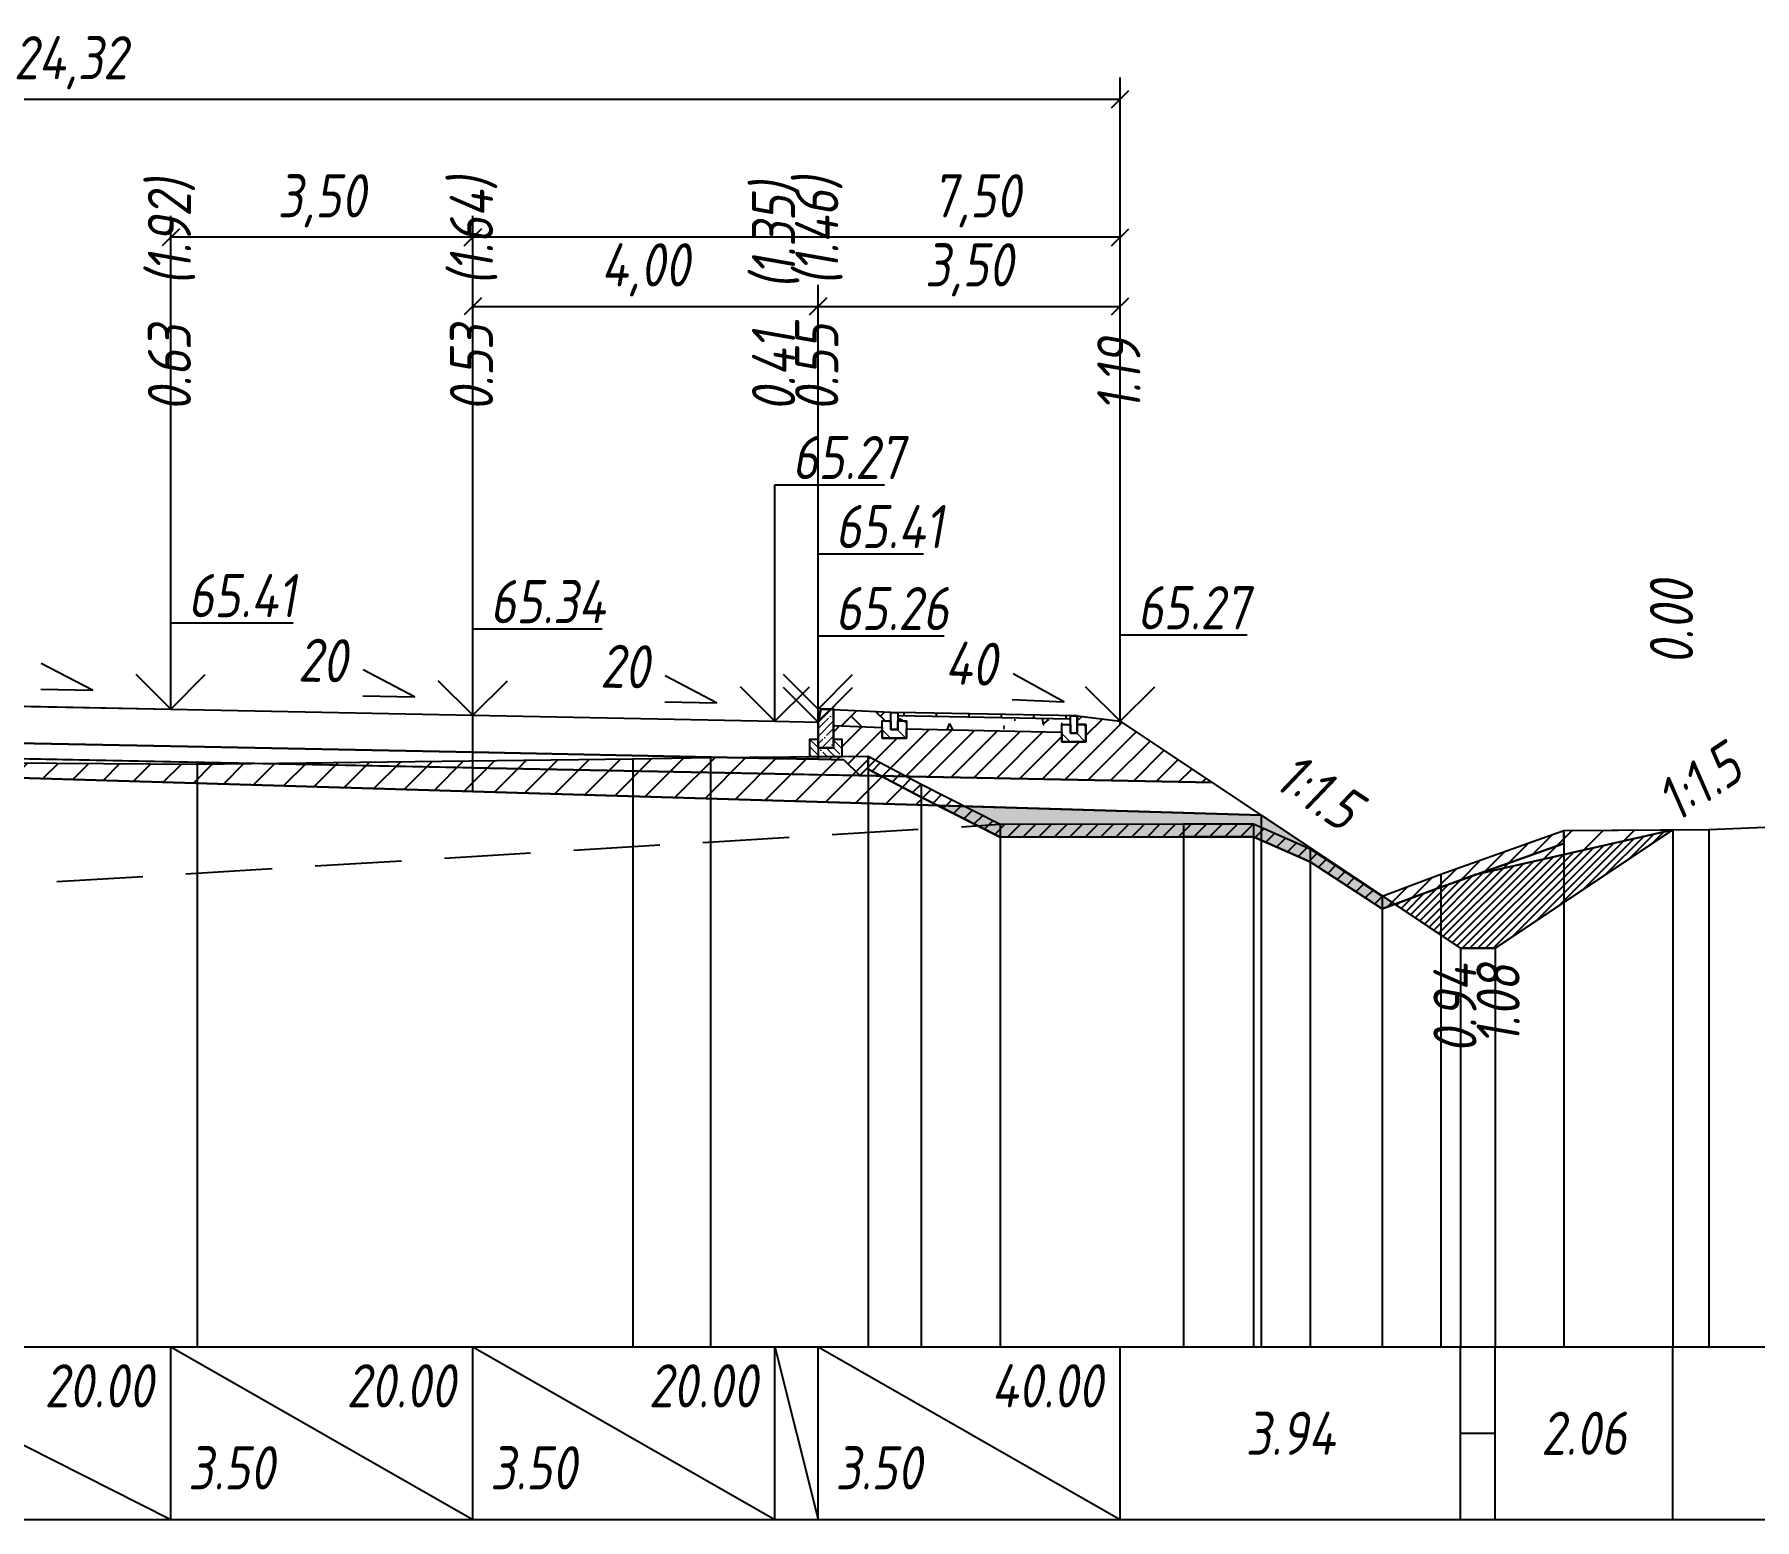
# Model space of a CAD drawing. Extents: x -717 to 1451, y -133302 to 233.
# Drawn here: x 190.7 to 290.4, y -131980 to -131894 of the extents above; entities that cross this region are included whole.
import ezdxf
from ezdxf.enums import TextEntityAlignment as Align

# ---------------------------------------------------------------- set-up
doc = ezdxf.new("R2010")
doc.units = 0
doc.linetypes.add('штриховая', pattern=[0.75, 0.5, -0.25])
for name, color, linetype in [('Интерполированный поперечник', 2, 'Continuous'), ('КОД_399', 252, 'Continuous'), ('Код_514', 1, 'Continuous'), ('Контур_0', 7, 'Continuous'), ('Контур_2660', 7, 'Continuous'), ('Контур_2665', 7, 'Continuous'), ('Контур_400', 7, 'Continuous'), ('Контур_508', 7, 'Continuous'), ('Контур_512', 7, 'Continuous'), ('Контур_513', 7, 'Continuous'), ('Красный поперечник', 1, 'Continuous'), ('Объём_2501', 7, 'Continuous'), ('Объём_2650', 7, 'Continuous'), ('Объём_2660', 7, 'Continuous'), ('Объём_2661', 7, 'Continuous'), ('Объём_2663', 7, 'Continuous'), ('Объём_2664', 7, 'Continuous'), ('Объём_2665', 7, 'Continuous'), ('Объём_2666', 7, 'Continuous'), ('Откосы', 7, 'Continuous'), ('Отметки покрытия', 7, 'Continuous'), ('Рабочие отметки', 7, 'Continuous'), ('Рабочие отметки доп.', 7, 'Continuous'), ('Таблица', 7, 'Continuous'), ('Уклоны проезжей части', 7, 'Continuous'), ('Черный поперечник', 3, 'Continuous')]:
    doc.layers.add(name, color=color, linetype=linetype)
for name, color, linetype, true_color in [('Контур_2540', 2, 'Continuous', 0xffff00), ('Контур_2562', 3, 'Continuous', 0x00ff00), ('Контур_2570', 7, 'Continuous', 0x80ff00), ('Контур_2736', 4, 'Continuous', 0x00ffff), ('Контур_2737', 4, 'Continuous', 0x00ffff), ('Контур_2738', 4, 'Continuous', 0x00ffff), ('Контур_2739', 4, 'Continuous', 0x00ffff), ('Контур_2741', 4, 'Continuous', 0x00ffff), ('Контур_2742', 4, 'Continuous', 0x00ffff), ('Контур_2743', 4, 'Continuous', 0x00ffff), ('Контур_2744', 7, 'Continuous', 0xa4ffff), ('Контур_2745', 7, 'Continuous', 0xa4ffff), ('Контур_2747', 4, 'Continuous', 0x00ffff), ('Контур_2748', 4, 'Continuous', 0x00ffff), ('Контур_2749', 4, 'Continuous', 0x00ffff), ('Контур_2750', 4, 'Continuous', 0x00ffff), ('Контур_2751', 4, 'Continuous', 0x00ffff), ('Контур_2752', 4, 'Continuous', 0x00ffff), ('Контур_402', 7, 'Continuous', 0xff6464), ('Контур_703', 4, 'Continuous', 0x00ffff), ('Контур_705', 4, 'Continuous', 0x00ffff), ('Контур_707', 4, 'Continuous', 0x00ffff), ('Контур_720', 131, 'Continuous', 0xaaffff), ('Объём_2500', 7, 'Continuous', 0xc0c0c0), ('Объём_2520', 7, 'Continuous', 0x80ffff), ('Объём_2540', 2, 'Continuous', 0xffff00), ('Объём_2562', 3, 'Continuous', 0x00ff00), ('Объём_2563', 7, 'Continuous', 0xff8000), ('Объём_2570', 7, 'Continuous', 0x80ff00), ('Объём_2580', 3, 'Continuous', 0x00ff00), ('Объём_2600', 7, 'Continuous', 0x808000), ('Объём_2620', 2, 'Continuous', 0xffff00)]:
    doc.layers.add(name, color=color, linetype=linetype, true_color=true_color)
doc.styles.get("Standard").update_dxf_attribs({"font": 'txt', "height": 2.5})
doc.styles.add('М', font='romand.shx', dxfattribs={"width": 0.8, "oblique": 10, "height": 2.5})
doc.dimstyles.new('ISO-25', dxfattribs={"dimtxt": 2.5, "dimasz": 2.5, "dimexe": 1.25, "dimexo": 0.625, "dimtad": 1, "dimtxsty": 'Standard', "dimcen": 2.5, "dimadec": 0, "dimazin": 0, "dimtfac": 1, "dimtmove": 0, "dimatfit": 3, "dimfxl": 1, "dimarcsym": 0})

# ---------------------------------------------------------------- blocks, each defined once
blk = doc.blocks.new('_Oblique')
at = {"color": 0, "linetype": 'ByBlock', "lineweight": -2}
blk.add_line((-0.5, -0.5), (0.5, 0.5), dxfattribs=at)
blk = doc.blocks.new('*D4093')
at = {"color": 0, "lineweight": -2, "transparency": 16777216}
for p, q in [((236.133, -131933.241), (236.133, -131908.47)), ((253.633, -131933.191), (253.633, -131908.47)), ((236.133, -131909.72), (253.633, -131909.72))]:
    blk.add_line(p, q, dxfattribs=at)
at = {"layer": 'Defpoints', "color": 0, "transparency": 16777216}
for p in [(253.633, -131909.72), (236.133, -131933.866), (253.633, -131933.816)]:
    blk.add_point(p, dxfattribs=at)
at = {"color": 0, "lineweight": -2, "transparency": 16777216, "rotation": 180}
blk.add_blockref('_Oblique', (236.133, -131909.72), dxfattribs=at)
at = {"color": 0, "lineweight": -2, "transparency": 16777216}
blk.add_blockref('_Oblique', (253.633, -131909.72), dxfattribs=at)
at = {"color": 0, "transparency": 16777216, "insert": (244.883, -131907.607), "char_height": 2.5, "width": 9.58333, "attachment_point": 5, "style": 'М'}
blk.add_mtext('3,50', dxfattribs=at)
blk = doc.blocks.new('*D4095')
at = {"color": 0, "lineweight": -2, "transparency": 16777216}
for p, q in [((216.133, -131932.841), (216.133, -131908.47)), ((236.133, -131933.241), (236.133, -131908.47)), ((216.133, -131909.72), (236.133, -131909.72))]:
    blk.add_line(p, q, dxfattribs=at)
at = {"layer": 'Defpoints', "color": 0, "transparency": 16777216}
for p in [(236.133, -131909.72), (216.133, -131933.466), (236.133, -131933.866)]:
    blk.add_point(p, dxfattribs=at)
at = {"color": 0, "lineweight": -2, "transparency": 16777216, "rotation": 180}
blk.add_blockref('_Oblique', (216.133, -131909.72), dxfattribs=at)
at = {"color": 0, "lineweight": -2, "transparency": 16777216}
blk.add_blockref('_Oblique', (236.133, -131909.72), dxfattribs=at)
at = {"color": 0, "transparency": 16777216, "insert": (226.133, -131907.607), "char_height": 2.5, "width": 9.16667, "attachment_point": 5, "style": 'М'}
blk.add_mtext('4,00', dxfattribs=at)
blk = doc.blocks.new('*D4097')
at = {"color": 0, "lineweight": -2, "transparency": 16777216}
for p, q in [((198.633, -131932.491), (198.633, -131904.47)), ((216.133, -131932.841), (216.133, -131904.47)), ((216.133, -131905.72), (198.633, -131905.72))]:
    blk.add_line(p, q, dxfattribs=at)
at = {"layer": 'Defpoints', "color": 0, "transparency": 16777216}
for p in [(198.633, -131905.72), (198.633, -131933.116), (216.133, -131933.466)]:
    blk.add_point(p, dxfattribs=at)
at = {"color": 0, "lineweight": -2, "transparency": 16777216, "rotation": 180}
blk.add_blockref('_Oblique', (198.633, -131905.72), dxfattribs=at)
at = {"color": 0, "lineweight": -2, "transparency": 16777216}
blk.add_blockref('_Oblique', (216.133, -131905.72), dxfattribs=at)
at = {"color": 0, "transparency": 16777216, "insert": (207.383, -131903.607), "char_height": 2.5, "width": 9.58333, "attachment_point": 5, "style": 'М'}
blk.add_mtext('3,50', dxfattribs=at)
blk = doc.blocks.new('*D4098')
at = {"color": 0, "lineweight": -2, "transparency": 16777216}
for p, q in [((216.133, -131932.841), (216.133, -131904.47)), ((253.633, -131933.941), (253.633, -131904.47)), ((253.633, -131905.72), (216.133, -131905.72))]:
    blk.add_line(p, q, dxfattribs=at)
at = {"layer": 'Defpoints', "color": 0, "transparency": 16777216}
for p in [(216.133, -131905.72), (216.133, -131933.466), (253.633, -131934.566)]:
    blk.add_point(p, dxfattribs=at)
at = {"color": 0, "lineweight": -2, "transparency": 16777216, "rotation": 180}
blk.add_blockref('_Oblique', (216.133, -131905.72), dxfattribs=at)
at = {"color": 0, "lineweight": -2, "transparency": 16777216}
blk.add_blockref('_Oblique', (253.633, -131905.72), dxfattribs=at)
at = {"color": 0, "transparency": 16777216, "insert": (245.323, -131903.607), "char_height": 2.5, "width": 9.58333, "attachment_point": 5, "style": 'М'}
blk.add_mtext('7,50', dxfattribs=at)
blk = doc.blocks.new('*D4100')
at = {"color": 0, "lineweight": -2, "transparency": 16777216}
for p, q in [((132.042, -131933.171), (132.042, -131896.47)), ((253.633, -131933.941), (253.633, -131896.47)), ((132.042, -131897.72), (253.633, -131897.72))]:
    blk.add_line(p, q, dxfattribs=at)
at = {"layer": 'Defpoints', "color": 0, "transparency": 16777216}
for p in [(253.633, -131897.72), (132.042, -131933.796), (253.633, -131934.566)]:
    blk.add_point(p, dxfattribs=at)
at = {"color": 0, "lineweight": -2, "transparency": 16777216, "rotation": 180}
blk.add_blockref('_Oblique', (132.042, -131897.72), dxfattribs=at)
at = {"color": 0, "lineweight": -2, "transparency": 16777216}
blk.add_blockref('_Oblique', (253.633, -131897.72), dxfattribs=at)
at = {"color": 0, "transparency": 16777216, "insert": (192.837, -131895.607), "char_height": 2.5, "width": 12.5, "attachment_point": 5, "style": 'М'}
blk.add_mtext('24,32', dxfattribs=at)
blk = doc.blocks.new('БР100.30.18')
at = {"linetype": 'Continuous', "lineweight": 13}
h = blk.add_hatch(dxfattribs=at)
h.set_pattern_fill('ANSI35', scale=5)
h.set_pattern_definition([(45, (-1504.996, -4799.2297), (-0.88388348, 0.88388348), []), (45, (-1504.1121, -4799.2297), (-0.88388348, 0.88388348), [1.5625, -0.3125, 0, -0.3125])])
h.paths.add_polyline_path([(0.3, 3.47), (1.8, 3.47), (1.8, -1.03), (0, -1.03), (0, 1.97)])
h = blk.add_hatch(dxfattribs=at)
h.set_pattern_fill('ANSI35', scale=5, angle=90)
h.set_pattern_definition([(135, (-1504.996, -4800.7297), (-0.88388348, -0.88388348), []), (135, (-1504.996, -4799.8458), (-0.88388348, -0.88388348), [1.5625, -0.3125, 0, -0.3125])])
h.paths.add_polyline_path([(-1, -0.03), (0, -0.03), (0, -1.03), (1.8, -1.03), (1.8, -0.03), (2.8, -0.03), (2.8, -2.03), (-1, -2.03)])
at = {"color": 7, "lineweight": 30}
blk.add_lwpolyline([(1.8, -1.03), (0, -1.03), (0, 1.97), (0.3, 3.47), (1.8, 3.47)], close=True, dxfattribs=at)
at = {"linetype": 'Continuous'}
blk.add_lwpolyline([(0, -0.03), (-1, -0.03), (-1, -2.03), (2.8, -2.03), (2.8, -0.03), (1.8, -0.03)], dxfattribs=at)

msp = doc.modelspace()

# ---------------------------------------------------------------- hatches: boundary and pattern name
at = {"linetype": 'Continuous'}
h = msp.add_hatch(dxfattribs=at)
h.set_pattern_fill('AR-HBONE', color=253, scale=0.3)
h.set_pattern_definition([(45, (-58.9389, -137739.0881), (0, 1.69705627), [3.6, -1.2]), (135, (-58.0904, -137738.2396), (1e-16, 1.69705627), [3.6, -1.2])])
h.paths.add_polyline_path([(240.754, -131933.239), (240.754, -131934.239), (240.754, -131934.239)])
h.paths.add_polyline_path([(237.033, -131933.09), (240.354, -131933.239), (240.354, -131933.739), (239.854, -131933.739), (239.854, -131934.117), (237.033, -131933.991)])
h = msp.add_hatch(dxfattribs=at)
h.set_pattern_fill('ANSI31', color=256, scale=15, angle=45, style=0)
h.set_pattern_definition([(90, (-1671.3751, -136886.8696), (-1.875, 3e-16), [])])
h.paths.add_polyline_path([(250.75, -131933.445), (240.754, -131933.239), (240.754, -131933.439), (250.75, -131933.637)])
at = {"linetype": 'Continuous', "lineweight": 13}
h = msp.add_hatch(dxfattribs=at)
h.set_pattern_fill('ANSI35', scale=5, angle=90)
h.set_pattern_definition([(135, (-1627.3297, -66205.6106), (-0.883883476, -0.883883476), []), (135, (-1627.3297, -66204.7267), (-0.883883476, -0.883883476), [1.5625, -0.3125, 0, -0.3125])])
h.paths.add_polyline_path([(239.854, -131933.739), (240.354, -131933.739), (240.354, -131934.239), (240.754, -131934.239), (240.754, -131933.739), (241.254, -131933.739), (241.254, -131934.739), (239.854, -131934.739)])
h = msp.add_hatch(dxfattribs=at)
h.set_pattern_fill('ANSI35', scale=5, angle=90)
h.set_pattern_definition([(135, (-1616.9342, -66205.8167), (-0.883883476, -0.883883476), []), (135, (-1616.9342, -66204.9328), (-0.883883476, -0.883883476), [1.5625, -0.3125, 0, -0.3125])])
h.paths.add_polyline_path([(250.25, -131933.945), (250.749, -131933.945), (250.75, -131934.445), (251.15, -131934.445), (251.15, -131933.945), (251.65, -131933.945), (251.65, -131934.945), (250.25, -131934.945)])
at = {"layer": 'КОД_399'}
h = msp.add_hatch(dxfattribs=at)
h.set_pattern_fill('AR-CONC', scale=0.7, angle=45, style=0)
h.set_pattern_definition([(95, (-1671.457, -136886.959), (3.860864, 3.2396496), [0.525, -5.775]), (40, (-1671.457, -136886.959), (-4.409945, 3.036377), [0.42, -4.62]), (145.45144, (-1671.1354, -136886.689), (-0.549081, 6.2760265), [0.4461813, -4.907995]), (91.1842, (-1672.447, -136885.969), (6.101854, 4.4632964), [0.7875, -8.6625]), (141.63564, (-1671.9386, -136885.597), (-0.1953, 9.447982), [0.669272, -7.361996]), (36.18416, (-1672.447, -136885.969), (-0.1953, 9.447982), [0.63, -6.93]), (66, (-1671.7046, -136885.7214), (4.947401, 0.9616773), [0.525, -5.775]), (11, (-1671.7046, -136885.7214), (-2.38496, 4.793659), [0.42, -4.62]), (116.45144, (-1671.2923, -136885.6413), (2.562441, 5.7553363), [0.4461813, -4.907995]), (82.5, (-1671.4571, -136886.9588), (-1.5875523, 1.7079287), [0, -4.564, 0, -4.69, 0, -4.6375]), (52.5, (-1671.457, -136886.9588), (-0.6501106, 3.2543661), [0, -2.674, 0, -4.459, 0, -1.7675]), (12.5, (-1672.5609, -136888.0626), (2.7539272, 2.5306453), [0, -1.75, 0, -5.46, 0, -7.245]), (2.5, (-1673.056, -136888.5576), (2.3911299, 3.3821186), [0, -2.275, 0, -3.626, 0, -5.145])])
h.paths.add_polyline_path([(250.25, -131933.945), (250.75, -131933.945), (250.75, -131933.637), (240.754, -131933.439), (240.754, -131933.739), (241.254, -131933.739), (241.254, -131934.199), (250.25, -131934.377)])
at = {"layer": 'Объём_2563'}
h = msp.add_hatch(dxfattribs=at)
h.set_pattern_fill('ANSI31', color=256, scale=0.3)
h.paths.add_polyline_path([(139.042, -131935.604), (137.542, -131935.634), (136.624, -131936.552), (127.542, -131936.734), (132.042, -131933.734), (136.535, -131933.554), (136.533, -131934.282), (139.042, -131934.282)])
h.paths.add_polyline_path([(238.551, -131936.902), (237.633, -131935.984), (236.133, -131935.954), (236.133, -131935.799), (237.531, -131935.805), (237.532, -131934.805), (237.032, -131934.805), (237.033, -131933.991), (239.854, -131934.117), (239.854, -131934.739), (241.254, -131934.739), (241.254, -131934.199), (250.25, -131934.378), (250.25, -131934.945), (251.65, -131934.945), (251.65, -131933.945), (251.15, -131933.945), (251.15, -131933.445), (253.633, -131933.754), (258.968, -131937.311)])
at = {"layer": 'Объём_2570'}
h = msp.add_hatch(dxfattribs=at)
h.set_pattern_fill('ANSI31', color=256, scale=0.2)
h.paths.add_polyline_path([(139.527, -131938.049), (123.935, -131944.737), (117.284, -131948.311), (107.603, -131948.587), (105, -131948.788), (105, -131948.038), (107.603, -131947.837), (117.284, -131947.561), (123.935, -131943.987), (139.527, -131937.299)])
h.paths.add_polyline_path([(279.341, -131940.838), (272.209, -131943.357), (268.806, -131944.627), (264.632, -131941.901), (261.357, -131940.442), (257.308, -131940.443), (246.687, -131940.473), (242.106, -131938.142), (239.039, -131936.52), (239.039, -131935.77), (242.106, -131937.392), (246.687, -131939.723), (257.308, -131939.693), (261.357, -131939.692), (264.632, -131941.151), (268.806, -131943.877), (272.209, -131942.607), (279.341, -131940.088)])
at = {"layer": 'Объём_2600'}
h = msp.add_hatch(dxfattribs=at)
h.set_pattern_fill('ANSI31', color=6, scale=0.4)
h.paths.add_polyline_path([(140.633, -131936.467), (151.561, -131936.772), (178.837, -131936.375), (178.837, -131936.708), (139.527, -131937.887), (139.527, -131937.299), (140.231, -131936.485)])
h.paths.add_polyline_path([(242.106, -131938.142), (243.075, -131938.635), (178.837, -131936.708), (178.837, -131936.375), (189.304, -131936.154), (200.156, -131936.241), (225.395, -131935.936), (229.904, -131935.862), (239.039, -131935.77), (239.039, -131936.52)])
h = msp.add_hatch(dxfattribs=at)
h.set_pattern_fill('HONEY', color=5, scale=0.3)
h.paths.add_polyline_path([(139.527, -131938.049), (123.935, -131944.737), (117.284, -131948.311), (109.859, -131948.522), (125.166, -131938.318), (139.527, -131937.887)])
h.paths.add_polyline_path([(268.806, -131944.627), (264.632, -131941.901), (261.357, -131940.442), (257.308, -131940.443), (246.687, -131940.473), (243.075, -131938.635), (261.797, -131939.197), (269.535, -131944.355)])
h = msp.add_hatch(dxfattribs=at)
h.set_pattern_fill('ANSI31', color=6, scale=0.4)
h.paths.add_polyline_path([(285.646, -131940.044), (274.24, -131942.639), (279.341, -131940.838), (279.341, -131940.088)])
at = {"layer": 'Объём_2620'}
h = msp.add_hatch(dxfattribs=at)
h.set_pattern_fill('ANSI31', color=2, scale=0.1)
h.paths.add_polyline_path([(269.535, -131944.355), (273.357, -131946.903), (275.357, -131946.903), (285.646, -131940.044), (274.24, -131942.639)])

# ---------------------------------------------------------------- linework, layer by layer
for points in [[(240.354, -131933.239), (237.033, -131933.09), (237.033, -131933.991), (239.854, -131934.117), (239.854, -131933.739), (240.354, -131933.739), (240.354, -131933.239)], [(240.354, -131933.239), (240.754, -131933.239), (240.754, -131934.239), (240.354, -131934.239), (240.354, -131933.239)], [(251.15, -131933.445), (240.754, -131933.239)], [(250.75, -131933.637), (240.754, -131933.439)], [(250.75, -131933.445), (251.15, -131933.445), (251.15, -131934.445), (250.75, -131934.445), (250.75, -131933.445)], [(240.754, -131933.739), (241.254, -131933.739), (241.254, -131934.739), (239.854, -131934.739), (239.854, -131933.739), (240.354, -131933.739), (240.354, -131934.239), (240.754, -131934.239), (240.754, -131933.739)], [(241.254, -131934.199), (250.25, -131934.378)], [(251.15, -131933.945), (251.65, -131933.945), (251.65, -131934.945), (250.25, -131934.945), (250.25, -131933.945), (250.75, -131933.945), (250.75, -131934.445), (251.15, -131934.445), (251.15, -131933.945)]]:
    msp.add_lwpolyline(points)
at = {"color": 2}
msp.add_lwpolyline([(269.535, -131944.355), (273.357, -131946.903), (275.357, -131946.903), (285.646, -131940.044), (274.24, -131942.639), (269.535, -131944.355)], dxfattribs=at)
at = {"layer": 'Интерполированный поперечник', "linetype": 'штриховая', "ltscale": 10, "flags": 128}
msp.add_lwpolyline([(117.169, -131947.597), (246.664, -131939.725)], dxfattribs=at)
at = {"layer": 'Код_514'}
for p, q in [((178.837, -131970), (198.633, -131980)), ((198.633, -131980), (198.633, -131970)), ((198.633, -131970), (216.133, -131980)), ((216.133, -131980), (216.133, -131970)), ((216.133, -131970), (233.633, -131980)), ((233.633, -131980), (233.633, -131970)), ((233.633, -131970), (236.133, -131980)), ((236.133, -131980), (236.133, -131970)), ((236.133, -131980), (236.133, -131970)), ((236.133, -131970), (253.633, -131980)), ((253.633, -131980), (253.633, -131970)), ((273.357, -131980), (273.357, -131970)), ((275.357, -131980), (275.357, -131970)), ((285.646, -131980), (285.646, -131970)), ((273.357, -131975), (275.357, -131975))]:
    msp.add_line(p, q, dxfattribs=at)
at = {"layer": 'Контур_0', "flags": 128}
for points in [[(178.837, -131932.658), (198.633, -131933.054), (216.133, -131933.404), (216.133, -131933.404), (216.133, -131933.404), (216.133, -131933.404), (233.633, -131933.754), (233.633, -131933.754), (236.133, -131933.804), (236.133, -131935.954), (233.633, -131935.904), (233.633, -131935.904), (216.133, -131935.554), (216.133, -131935.554), (216.133, -131935.554), (216.133, -131935.554), (198.633, -131935.204), (178.837, -131934.808), (178.837, -131932.658)], [(253.633, -131933.754), (253.633, -131933.754)], [(253.633, -131933.754), (268.813, -131943.874), (268.813, -131943.874), (268.813, -131943.874), (268.813, -131943.874), (268.813, -131943.874), (268.813, -131943.874), (268.813, -131943.874), (268.813, -131943.874), (268.813, -131943.874), (268.813, -131943.874), (268.813, -131943.874), (268.813, -131943.874), (268.813, -131943.874), (268.813, -131943.874), (273.357, -131946.903)], [(253.633, -131933.754), (268.813, -131943.874), (268.813, -131943.874), (268.813, -131943.874), (268.813, -131943.874), (268.813, -131943.874), (268.813, -131943.874), (268.813, -131943.874), (268.813, -131943.874), (268.813, -131943.874), (268.813, -131943.874), (268.813, -131943.874), (268.813, -131943.874), (268.813, -131943.874), (268.813, -131943.874), (273.357, -131946.903), (275.357, -131946.903), (285.646, -131940.044), (285.646, -131940.044), (285.646, -131940.044), (285.646, -131940.044), (285.646, -131940.044), (285.646, -131940.044), (285.646, -131940.044), (285.646, -131940.044), (285.646, -131940.044), (285.646, -131940.044), (285.646, -131940.044), (285.646, -131940.044), (285.646, -131940.044)]]:
    msp.add_lwpolyline(points, dxfattribs=at)
at = {"layer": 'Контур_0', "color": 250, "flags": 128}
for points in [[(178.837, -131934.808), (198.633, -131935.204), (216.133, -131935.554), (216.133, -131935.554), (216.133, -131935.554), (216.133, -131935.554), (233.633, -131935.904), (233.633, -131935.904), (236.133, -131935.954), (237.633, -131935.984), (238.551, -131936.902), (236.133, -131936.854), (233.633, -131936.804), (233.633, -131936.804), (216.133, -131936.454), (216.133, -131936.454), (216.133, -131936.454), (216.133, -131936.454), (198.633, -131936.104), (178.837, -131935.708), (178.837, -131934.808)], [(236.133, -131935.954), (237.633, -131935.984), (238.551, -131936.902), (258.968, -131937.311)]]:
    msp.add_lwpolyline(points, dxfattribs=at)
at = {"layer": 'Контур_2540', "flags": 128}
msp.add_lwpolyline([(261.797, -131939.197), (178.837, -131936.708), (178.837, -131935.708), (258.968, -131937.311), (261.797, -131939.197), (261.797, -131939.197)], dxfattribs=at)
at = {"layer": 'Контур_2562', "flags": 128}
msp.add_lwpolyline([(253.633, -131933.754), (253.633, -131933.754), (253.633, -131933.754), (253.633, -131933.754), (253.633, -131933.754)], dxfattribs=at)
at = {"layer": 'Контур_2570', "flags": 128}
msp.add_lwpolyline([(189.304, -131936.154), (200.156, -131936.241), (225.395, -131935.936), (229.904, -131935.862), (239.039, -131935.77), (239.039, -131936.52), (242.106, -131938.142), (246.687, -131940.473), (246.687, -131940.473), (257.308, -131940.443), (261.357, -131940.442), (264.632, -131941.901), (268.806, -131944.627), (268.806, -131944.627), (272.209, -131943.357), (279.341, -131940.838), (279.341, -131940.088), (287.727, -131940.03), (299.31, -131939.543)], dxfattribs=at)
at = {"layer": 'Контур_2660', "flags": 128}
msp.add_lwpolyline([(178.837, -131936.708), (261.797, -131939.197)], dxfattribs=at)
at = {"layer": 'Контур_2665', "flags": 128}
msp.add_lwpolyline([(253.633, -131933.754), (253.633, -131933.754)], dxfattribs=at)
at = {"layer": 'Контур_2736', "flags": 128}
for points in [[(253.633, -131933.754), (268.813, -131943.874)], [(268.813, -131943.874), (273.357, -131946.903)]]:
    msp.add_lwpolyline(points, dxfattribs=at)
at = {"layer": 'Контур_2737', "flags": 128}
msp.add_lwpolyline([(268.813, -131943.874), (268.813, -131943.874)], dxfattribs=at)
at = {"layer": 'Контур_2738', "flags": 128}
msp.add_lwpolyline([(268.813, -131943.874), (268.813, -131943.874)], dxfattribs=at)
at = {"layer": 'Контур_2739', "flags": 128}
msp.add_lwpolyline([(268.813, -131943.874), (268.813, -131943.874)], dxfattribs=at)
at = {"layer": 'Контур_2741', "flags": 128}
msp.add_lwpolyline([(285.646, -131940.044), (285.646, -131940.044)], dxfattribs=at)
at = {"layer": 'Контур_2742', "flags": 128}
msp.add_lwpolyline([(285.646, -131940.044), (285.646, -131940.044)], dxfattribs=at)
at = {"layer": 'Контур_2743', "flags": 128}
msp.add_lwpolyline([(285.646, -131940.044), (285.646, -131940.044)], dxfattribs=at)
at = {"layer": 'Контур_2744', "flags": 128}
msp.add_lwpolyline([(285.646, -131940.044), (285.646, -131940.044)], dxfattribs=at)
msp.add_lwpolyline([(285.646, -131940.044), (285.646, -131940.044)], dxfattribs=at)
msp.add_lwpolyline([(285.646, -131940.044), (285.646, -131940.044)], dxfattribs=at)
msp.add_lwpolyline([(285.646, -131940.044), (285.646, -131940.044)], dxfattribs=at)
msp.add_lwpolyline([(285.646, -131940.044), (285.646, -131940.044)], dxfattribs=at)
msp.add_lwpolyline([(285.646, -131940.044), (285.646, -131940.044)], dxfattribs=at)
at = {"layer": 'Контур_2745', "flags": 128}
msp.add_lwpolyline([(268.813, -131943.874), (268.813, -131943.874)], dxfattribs=at)
msp.add_lwpolyline([(268.813, -131943.874), (268.813, -131943.874)], dxfattribs=at)
msp.add_lwpolyline([(268.813, -131943.874), (268.813, -131943.874)], dxfattribs=at)
msp.add_lwpolyline([(268.813, -131943.874), (268.813, -131943.874)], dxfattribs=at)
msp.add_lwpolyline([(268.813, -131943.874), (268.813, -131943.874)], dxfattribs=at)
msp.add_lwpolyline([(268.813, -131943.874), (268.813, -131943.874)], dxfattribs=at)
at = {"layer": 'Контур_2747', "flags": 128}
msp.add_lwpolyline([(268.813, -131943.874), (268.813, -131943.874)], dxfattribs=at)
at = {"layer": 'Контур_2748', "flags": 128}
msp.add_lwpolyline([(268.813, -131943.874), (268.813, -131943.874)], dxfattribs=at)
at = {"layer": 'Контур_2749', "flags": 128}
msp.add_lwpolyline([(268.813, -131943.874), (268.813, -131943.874)], dxfattribs=at)
at = {"layer": 'Контур_2750', "flags": 128}
msp.add_lwpolyline([(285.646, -131940.044), (285.646, -131940.044)], dxfattribs=at)
at = {"layer": 'Контур_2751', "flags": 128}
msp.add_lwpolyline([(285.646, -131940.044), (285.646, -131940.044)], dxfattribs=at)
at = {"layer": 'Контур_2752', "flags": 128}
msp.add_lwpolyline([(285.646, -131940.044), (285.646, -131940.044)], dxfattribs=at)
at = {"layer": 'Контур_400', "flags": 128}
msp.add_lwpolyline([(178.837, -131932.658), (198.633, -131933.054), (216.133, -131933.404), (216.133, -131933.404), (216.133, -131933.404), (216.133, -131933.404), (233.633, -131933.754), (233.633, -131933.754), (236.133, -131933.804)], dxfattribs=at)
at = {"layer": 'Контур_402', "flags": 128}
msp.add_lwpolyline([(125.166, -131938.318), (178.837, -131936.708), (261.797, -131939.197)], dxfattribs=at)
at = {"layer": 'Контур_508', "flags": 128}
msp.add_lwpolyline([(105, -131948.038), (106.793, -131949.233), (108.793, -131949.233), (125.166, -131938.318), (178.837, -131936.708), (261.797, -131939.197), (273.357, -131946.903), (275.357, -131946.903), (285.646, -131940.044)], dxfattribs=at)
at = {"layer": 'Контур_512', "flags": 128}
msp.add_lwpolyline([(105, -131948.038), (106.793, -131949.233), (108.793, -131949.233), (125.166, -131938.318), (178.837, -131936.708), (261.797, -131939.197), (273.357, -131946.903), (275.357, -131946.903), (285.646, -131940.044)], dxfattribs=at)
at = {"layer": 'Контур_513', "flags": 128}
msp.add_lwpolyline([(105, -131948.038), (106.793, -131949.233), (108.793, -131949.233), (125.166, -131938.318), (178.837, -131936.708), (261.797, -131939.197), (273.357, -131946.903), (275.357, -131946.903), (285.646, -131940.044)], dxfattribs=at)
at = {"layer": 'Контур_703', "flags": 128}
msp.add_lwpolyline([(253.633, -131933.754), (268.813, -131943.874)], dxfattribs=at)
at = {"layer": 'Контур_705', "flags": 128}
msp.add_lwpolyline([(268.813, -131943.874), (268.813, -131943.874)], dxfattribs=at)
at = {"layer": 'Контур_707', "flags": 128}
msp.add_lwpolyline([(275.357, -131946.903), (285.646, -131940.044)], dxfattribs=at)
at = {"layer": 'Контур_720', "flags": 128}
msp.add_lwpolyline([(273.357, -131946.903), (275.357, -131946.903)], dxfattribs=at)
at = {"layer": 'Красный поперечник'}
for p, q in [((178.837, -131932.658), (198.633, -131933.054)), ((198.633, -131933.054), (216.133, -131933.404)), ((216.133, -131933.404), (233.633, -131933.754)), ((233.633, -131933.754), (236.133, -131933.804)), ((253.633, -131933.754), (273.357, -131946.903)), ((261.797, -131939.197), (261.797, -131970)), ((275.357, -131946.903), (285.646, -131940.044)), ((285.646, -131940.044), (285.646, -131970)), ((273.357, -131946.903), (273.357, -131970)), ((273.357, -131946.903), (275.357, -131946.903)), ((275.357, -131946.903), (275.357, -131970))]:
    msp.add_line(p, q, dxfattribs=at)
at = {"layer": 'Объём_2500', "flags": 128}
for points in [[(178.837, -131932.658), (198.633, -131933.054), (216.133, -131933.404), (216.133, -131933.404), (216.133, -131933.404), (216.133, -131933.404), (233.633, -131933.754), (233.633, -131933.754), (236.133, -131933.804), (236.133, -131935.954), (233.633, -131935.904), (233.633, -131935.904), (216.133, -131935.554), (216.133, -131935.554), (216.133, -131935.554), (216.133, -131935.554), (198.633, -131935.204), (178.837, -131934.808), (178.837, -131932.658)], [(216.133, -131933.404), (233.633, -131933.754), (233.633, -131933.754), (236.133, -131933.804), (236.133, -131935.954), (233.633, -131935.904), (233.633, -131935.904), (216.133, -131935.554), (216.133, -131933.404)]]:
    msp.add_lwpolyline(points, dxfattribs=at)
at = {"layer": 'Объём_2501', "flags": 128}
for points in [[(178.837, -131932.658), (198.633, -131933.054), (216.133, -131933.404), (216.133, -131933.404), (216.133, -131933.404), (216.133, -131933.404), (233.633, -131933.754), (233.633, -131933.754), (236.133, -131933.804)], [(216.133, -131933.404), (233.633, -131933.754), (233.633, -131933.754), (236.133, -131933.804)]]:
    msp.add_lwpolyline(points, dxfattribs=at)
at = {"layer": 'Объём_2520', "color": 250, "flags": 128}
for points in [[(178.837, -131934.808), (198.633, -131935.204), (216.133, -131935.554), (216.133, -131935.554), (216.133, -131935.554), (216.133, -131935.554), (233.633, -131935.904), (233.633, -131935.904), (236.133, -131935.954), (237.633, -131935.984), (238.551, -131936.902), (236.133, -131936.854), (233.633, -131936.804), (233.633, -131936.804), (216.133, -131936.454), (216.133, -131936.454), (216.133, -131936.454), (216.133, -131936.454), (198.633, -131936.104), (178.837, -131935.708), (178.837, -131934.808)], [(216.133, -131935.554), (233.633, -131935.904), (233.633, -131935.904), (236.133, -131935.954), (237.633, -131935.984), (238.551, -131936.902), (236.133, -131936.854), (233.633, -131936.804), (233.633, -131936.804), (216.133, -131936.454), (216.133, -131935.554)]]:
    msp.add_lwpolyline(points, dxfattribs=at)
at = {"layer": 'Объём_2540', "flags": 128}
for points in [[(261.797, -131939.197), (178.837, -131936.708), (178.837, -131935.708), (258.968, -131937.311), (261.797, -131939.197), (261.797, -131939.197)], [(216.133, -131936.454), (258.968, -131937.311), (261.797, -131939.197), (261.797, -131939.197), (261.797, -131939.197), (216.133, -131937.827), (216.133, -131936.454)]]:
    msp.add_lwpolyline(points, dxfattribs=at)
at = {"layer": 'Объём_2562', "flags": 128}
msp.add_lwpolyline([(253.633, -131933.754), (253.633, -131933.754), (253.633, -131933.754), (253.633, -131933.754), (253.633, -131933.754)], dxfattribs=at)
msp.add_lwpolyline([(253.633, -131933.754), (253.633, -131933.754), (253.633, -131933.754), (253.633, -131933.754), (253.633, -131933.754)], dxfattribs=at)
at = {"layer": 'Объём_2563', "color": 250, "flags": 128}
msp.add_lwpolyline([(238.551, -131936.902), (237.633, -131935.984), (236.133, -131935.954), (236.133, -131935.799), (237.531, -131935.805), (237.532, -131934.805), (237.032, -131934.805), (237.033, -131933.991), (239.854, -131934.117), (239.854, -131934.739), (241.254, -131934.739), (241.254, -131934.199), (250.25, -131934.378), (250.25, -131934.945), (251.65, -131934.945), (251.65, -131933.945), (251.15, -131933.945), (251.15, -131933.445), (253.633, -131933.754), (258.968, -131937.311), (238.551, -131936.902), (238.551, -131936.902)], dxfattribs=at)
at = {"layer": 'Объём_2570', "flags": 128}
msp.add_lwpolyline([(279.341, -131940.838), (272.209, -131943.357), (268.806, -131944.627), (264.632, -131941.901), (261.357, -131940.442), (257.308, -131940.443), (246.687, -131940.473), (242.106, -131938.142), (239.039, -131936.52), (239.039, -131935.77), (242.106, -131937.392), (246.687, -131939.723), (257.308, -131939.693), (261.357, -131939.692), (264.632, -131941.151), (268.806, -131943.877), (272.209, -131942.607), (279.341, -131940.088), (279.341, -131940.838), (279.341, -131940.838)], dxfattribs=at)
msp.add_lwpolyline([(279.341, -131940.838), (272.209, -131943.357), (268.806, -131944.627), (264.632, -131941.901), (261.357, -131940.442), (257.308, -131940.443), (246.687, -131940.473), (242.106, -131938.142), (239.039, -131936.52), (239.039, -131935.77), (242.106, -131937.392), (246.687, -131939.723), (257.308, -131939.693), (261.357, -131939.692), (264.632, -131941.151), (268.806, -131943.877), (272.209, -131942.607), (279.341, -131940.088), (279.341, -131940.838), (279.341, -131940.838)], dxfattribs=at)
at = {"layer": 'Объём_2580', "flags": 128}
msp.add_lwpolyline([(253.633, -131933.754), (253.633, -131933.754)], dxfattribs=at)
msp.add_lwpolyline([(253.633, -131933.754), (253.633, -131933.754)], dxfattribs=at)
at = {"layer": 'Объём_2600', "flags": 128}
msp.add_lwpolyline([(268.806, -131944.627), (264.632, -131941.901), (261.357, -131940.442), (257.308, -131940.443), (246.687, -131940.473), (243.075, -131938.635), (261.797, -131939.197), (269.535, -131944.355), (268.806, -131944.627), (268.806, -131944.627)], dxfattribs=at)
msp.add_lwpolyline([(268.806, -131944.627), (264.632, -131941.901), (261.357, -131940.442), (257.308, -131940.443), (246.687, -131940.473), (243.075, -131938.635), (261.797, -131939.197), (269.535, -131944.355), (268.806, -131944.627), (268.806, -131944.627)], dxfattribs=at)
at = {"layer": 'Объём_2620', "flags": 128}
msp.add_lwpolyline([(275.357, -131946.903), (273.357, -131946.903), (269.535, -131944.355), (272.209, -131943.357), (274.24, -131942.639), (285.646, -131940.044), (275.357, -131946.903), (275.357, -131946.903)], dxfattribs=at)
msp.add_lwpolyline([(275.357, -131946.903), (273.357, -131946.903), (269.535, -131944.355), (272.209, -131943.357), (274.24, -131942.639), (285.646, -131940.044), (275.357, -131946.903), (275.357, -131946.903)], dxfattribs=at)
at = {"layer": 'Объём_2650', "color": 6, "flags": 128}
for points in [[(242.106, -131938.142), (243.075, -131938.635), (178.837, -131936.708), (178.837, -131936.375), (189.304, -131936.154), (200.156, -131936.241), (225.395, -131935.936), (229.904, -131935.862), (239.039, -131935.77), (239.039, -131936.52), (242.106, -131938.142), (242.106, -131938.142)], [(285.646, -131940.044), (274.24, -131942.639), (279.341, -131940.838), (279.341, -131940.088), (285.646, -131940.044), (285.646, -131940.044)]]:
    msp.add_lwpolyline(points, dxfattribs=at)
at = {"layer": 'Объём_2650', "flags": 128}
msp.add_lwpolyline([(285.646, -131940.044), (274.24, -131942.639), (279.341, -131940.838), (279.341, -131940.088), (285.646, -131940.044), (285.646, -131940.044)], dxfattribs=at)
at = {"layer": 'Объём_2660', "flags": 128}
for points in [[(178.837, -131936.708), (261.797, -131939.197)], [(216.133, -131937.827), (261.797, -131939.197)]]:
    msp.add_lwpolyline(points, dxfattribs=at)
at = {"layer": 'Объём_2661', "flags": 128}
msp.add_lwpolyline([(253.633, -131933.754), (268.813, -131943.874)], dxfattribs=at)
msp.add_lwpolyline([(253.633, -131933.754), (268.813, -131943.874)], dxfattribs=at)
at = {"layer": 'Объём_2663', "flags": 128}
for points in [[(275.357, -131946.903), (285.646, -131940.044)], [(275.357, -131946.903), (285.646, -131940.044)], [(268.813, -131943.874), (273.357, -131946.903)], [(268.813, -131943.874), (273.357, -131946.903)]]:
    msp.add_lwpolyline(points, dxfattribs=at)
at = {"layer": 'Объём_2664', "flags": 128}
msp.add_lwpolyline([(273.357, -131946.903), (275.357, -131946.903)], dxfattribs=at)
msp.add_lwpolyline([(273.357, -131946.903), (275.357, -131946.903)], dxfattribs=at)
at = {"layer": 'Объём_2665', "flags": 128}
msp.add_lwpolyline([(253.633, -131933.754), (253.633, -131933.754)], dxfattribs=at)
msp.add_lwpolyline([(253.633, -131933.754), (253.633, -131933.754)], dxfattribs=at)
at = {"layer": 'Объём_2666', "flags": 128}
msp.add_lwpolyline([(253.633, -131933.754), (268.813, -131943.874)], dxfattribs=at)
msp.add_lwpolyline([(253.633, -131933.754), (268.813, -131943.874)], dxfattribs=at)
at = {"layer": 'Откосы', "color": 1, "flags": 128}
for points in [[(191.105, -131931.903), (194.104, -131931.963), (191.135, -131930.403)], [(209.752, -131932.276), (212.752, -131932.336), (209.782, -131930.776)], [(227.252, -131932.626), (230.252, -131932.686), (227.282, -131931.126)], [(247.371, -131932.503), (250.368, -131932.622), (247.431, -131931.004)]]:
    msp.add_lwpolyline(points, dxfattribs=at)
at = {"layer": 'Отметки покрытия', "color": 1}
for p, q in [((233.633, -131933.754), (233.633, -131920.054)), ((233.633, -131920.054), (239.983, -131920.054)), ((236.133, -131933.054), (236.133, -131924.054)), ((236.133, -131924.054), (242.233, -131924.054)), ((198.633, -131933.054), (198.633, -131928.054)), ((198.633, -131928.054), (205.733, -131928.054)), ((216.133, -131933.404), (216.133, -131928.404)), ((216.133, -131928.404), (223.633, -131928.404)), ((236.133, -131933.804), (236.133, -131928.804)), ((236.133, -131928.804), (243.433, -131928.804)), ((253.633, -131933.754), (253.633, -131928.754)), ((253.633, -131928.754), (260.983, -131928.754)), ((198.633, -131933.054), (196.633, -131931.054)), ((198.633, -131933.054), (200.633, -131931.054)), ((216.133, -131933.404), (214.133, -131931.404)), ((216.133, -131933.404), (218.133, -131931.404)), ((236.133, -131933.054), (234.133, -131931.054)), ((236.133, -131933.054), (238.133, -131931.054)), ((233.633, -131933.754), (231.633, -131931.754)), ((233.633, -131933.754), (235.633, -131931.754)), ((236.133, -131933.804), (234.133, -131931.804)), ((236.133, -131933.804), (238.133, -131931.804)), ((253.633, -131933.754), (251.633, -131931.754)), ((253.633, -131933.754), (255.633, -131931.754))]:
    msp.add_line(p, q, dxfattribs=at)
at = {"layer": 'Таблица'}
for p, q in [((80, -131970), (310.646, -131970)), ((80, -131980), (310.646, -131980))]:
    msp.add_line(p, q, dxfattribs=at)
at = {"layer": 'Уклоны проезжей части', "color": 1, "flags": 128}
for points in [[(191.105, -131931.903), (194.104, -131931.963), (191.135, -131930.403)], [(209.752, -131932.276), (212.752, -131932.336), (209.782, -131930.776)], [(227.252, -131932.626), (230.252, -131932.686), (227.282, -131931.126)], [(247.371, -131932.503), (250.368, -131932.622), (247.431, -131931.004)]]:
    msp.add_lwpolyline(points, dxfattribs=at)
at = {"layer": 'Черный поперечник', "color": 7}
for p, q in [((200.156, -131936.241), (200.156, -131970)), ((225.395, -131935.936), (225.395, -131970)), ((229.904, -131935.862), (229.904, -131970)), ((239.039, -131935.77), (239.039, -131970)), ((242.106, -131937.392), (242.106, -131970)), ((246.687, -131939.723), (246.687, -131970)), ((257.308, -131939.693), (257.308, -131970)), ((261.357, -131939.692), (261.357, -131970)), ((279.341, -131940.088), (279.341, -131970)), ((287.727, -131940.03), (287.727, -131970)), ((264.632, -131941.151), (264.632, -131970)), ((272.209, -131942.607), (272.209, -131970)), ((268.806, -131943.877), (268.806, -131970))]:
    msp.add_line(p, q, dxfattribs=at)
at = {"layer": 'Черный поперечник', "flags": 128}
msp.add_lwpolyline([(107.603, -131947.837), (117.284, -131947.561), (123.935, -131943.987), (139.527, -131937.299), (140.231, -131936.485), (140.633, -131936.467), (151.561, -131936.772), (178.784, -131936.376), (178.837, -131936.375), (189.304, -131936.154), (200.156, -131936.241), (225.395, -131935.936), (229.904, -131935.862), (239.039, -131935.77), (242.106, -131937.392), (246.687, -131939.723), (257.308, -131939.693), (261.357, -131939.692), (264.632, -131941.151), (268.806, -131943.877), (272.209, -131942.607), (279.341, -131940.088), (287.727, -131940.03), (299.31, -131939.543)], dxfattribs=at)

# ---------------------------------------------------------------- block references
at = {"lineweight": 18, "xscale": 0.5, "yscale": 0.5, "zscale": 0.5, "rotation": 359.9444632229611}
msp.add_blockref('БР100.30.18', (236.132, -131934.787), dxfattribs=at)

# ---------------------------------------------------------------- texts
at = {"layer": 'Код_514', "style": 'М', "oblique": 10, "width": 0.8}
for s, p in [('20.00', (197.633, -131971)), ('20.00', (215.133, -131971)), ('20.00', (232.633, -131971)), ('40.00', (252.633, -131971))]:
    msp.add_text(s, height=2.5, dxfattribs=at).set_placement(p, align=Align.TOP_RIGHT)
for s, p in [('3.94', (263.495, -131975)), ('2.06', (280.501, -131975))]:
    msp.add_text(s, height=2.5, dxfattribs=at).set_placement(p, align=Align.MIDDLE_CENTER)
for p in [(199.633, -131979), (217.133, -131979), (237.133, -131979)]:
    msp.add_text('3.50', height=2.5, dxfattribs=at).set_placement(p, align=Align.BOTTOM_LEFT)
at = {"layer": 'Откосы', "color": 1, "style": 'М', "oblique": 10, "width": 0.8}
for s, rotation, p in [('20', 358.85423, (207.403, -131932.229)), ('20', 358.85423, (224.903, -131932.579)), ('40', 357.70938, (244.923, -131932.405)), ('1:1.5', 33.69007, (288.301, -131938.935)), ('1:1.5', 326.30994, (264.05, -131939.497))]:
    msp.add_text(s, height=2.5, rotation=rotation, dxfattribs=at).set_placement(p, align=Align.BOTTOM_CENTER)
at = {"layer": 'Отметки покрытия', "color": 1, "style": 'М', "oblique": 10, "width": 0.8}
for s, p in [('65.27', (234.633, -131920.477)), ('65.41', (237.133, -131924.477)), ('65.41', (199.633, -131928.477)), ('65.34', (217.133, -131928.827)), ('65.26', (237.133, -131929.227)), ('65.27', (254.633, -131929.177))]:
    msp.add_text(s, height=2.5, dxfattribs=at).set_placement(p, align=Align.BOTTOM_LEFT)
at = {"layer": 'Рабочие отметки', "color": 1, "style": 'М', "oblique": 10, "width": 0.8}
for s, p in [('0.55', (236.055, -131915.804)), ('0.63', (198.555, -131915.804)), ('0.53', (216.055, -131915.804)), ('0.41', (233.555, -131915.804)), ('1.19', (253.555, -131915.804)), ('0.00', (285.568, -131930.475))]:
    msp.add_text(s, height=2.5, rotation=90, dxfattribs=at).set_placement(p, align=Align.MIDDLE_LEFT)
for s, p in [('0.94', (273.029, -131947.834)), ('1.08', (275.529, -131947.834))]:
    msp.add_text(s, height=2.5, rotation=90, dxfattribs=at).set_placement(p, align=Align.MIDDLE_RIGHT)
at = {"layer": 'Рабочие отметки доп.', "color": 1, "style": 'М', "oblique": 10, "width": 0.8}
for s, p in [('(1.92)', (198.555, -131908.504)), ('(1.64)', (216.055, -131908.504)), ('(1.35)', (233.555, -131908.704)), ('(1.46)', (236.055, -131908.504))]:
    msp.add_text(s, height=2.5, rotation=90, dxfattribs=at).set_placement(p, align=Align.MIDDLE_LEFT)
at = {"layer": 'Уклоны проезжей части', "color": 1, "style": 'М', "oblique": 10, "width": 0.8}
for s, rotation, p in [('20', 358.85423, (207.403, -131932.229)), ('20', 358.85423, (224.903, -131932.579)), ('40', 357.70938, (244.923, -131932.405)), ('1:1.5', 33.69007, (288.301, -131938.935)), ('1:1.5', 326.30994, (264.05, -131939.497))]:
    msp.add_text(s, height=2.5, rotation=rotation, dxfattribs=at).set_placement(p, align=Align.BOTTOM_CENTER)

# ---------------------------------------------------------------- dimensions: what is measured, and where the dimension line sits
at = {"color": 5}
for base, p1, p2, picture, middle in [((253.633, -131897.72), (132.042, -131933.796), (253.633, -131934.566), '*D4100', (192.837, -131895.607)), ((236.133, -131909.72), (216.133, -131933.466), (236.133, -131933.866), '*D4095', (226.133, -131907.607)), ((253.633, -131909.72), (236.133, -131933.866), (253.633, -131933.816), '*D4093', (244.883, -131907.607))]:
    dim = msp.add_linear_dim(base=base, p1=p1, p2=p2, angle=180, dimstyle='ISO-25', override={"dimasz": 1, "dimlfac": 0.2, "dimzin": 0, "dimtxsty": 'М', "dimblk1": 'Oblique', "dimblk2": 'Oblique', "dimsah": 1}, dxfattribs=at)
    dim.commit()
    dim.dimension.update_dxf_attribs({"geometry": picture, "text_midpoint": middle})
dim = msp.add_linear_dim(base=(198.633, -131905.72), p1=(216.133, -131933.466), p2=(198.633, -131933.116), dimstyle='ISO-25', override={"dimasz": 1, "dimlfac": 0.2, "dimzin": 0, "dimtxsty": 'М', "dimblk1": 'Oblique', "dimblk2": 'Oblique', "dimsah": 1}, dxfattribs=at)
dim.commit()
dim.dimension.update_dxf_attribs({"geometry": '*D4097', "text_midpoint": (207.383, -131903.607)})
dim = msp.add_linear_dim(base=(216.133, -131905.72), p1=(253.633, -131934.566), p2=(216.133, -131933.466), dimstyle='ISO-25', override={"dimasz": 1, "dimlfac": 0.2, "dimzin": 0, "dimtxsty": 'М', "dimblk1": 'Oblique', "dimblk2": 'Oblique', "dimsah": 1}, dxfattribs=at)
dim.commit()
dim.dimension.update_dxf_attribs({"geometry": '*D4098', "text_midpoint": (245.323, -131905.72), "dimtype": 160})

doc.saveas('drawing.dxf')
